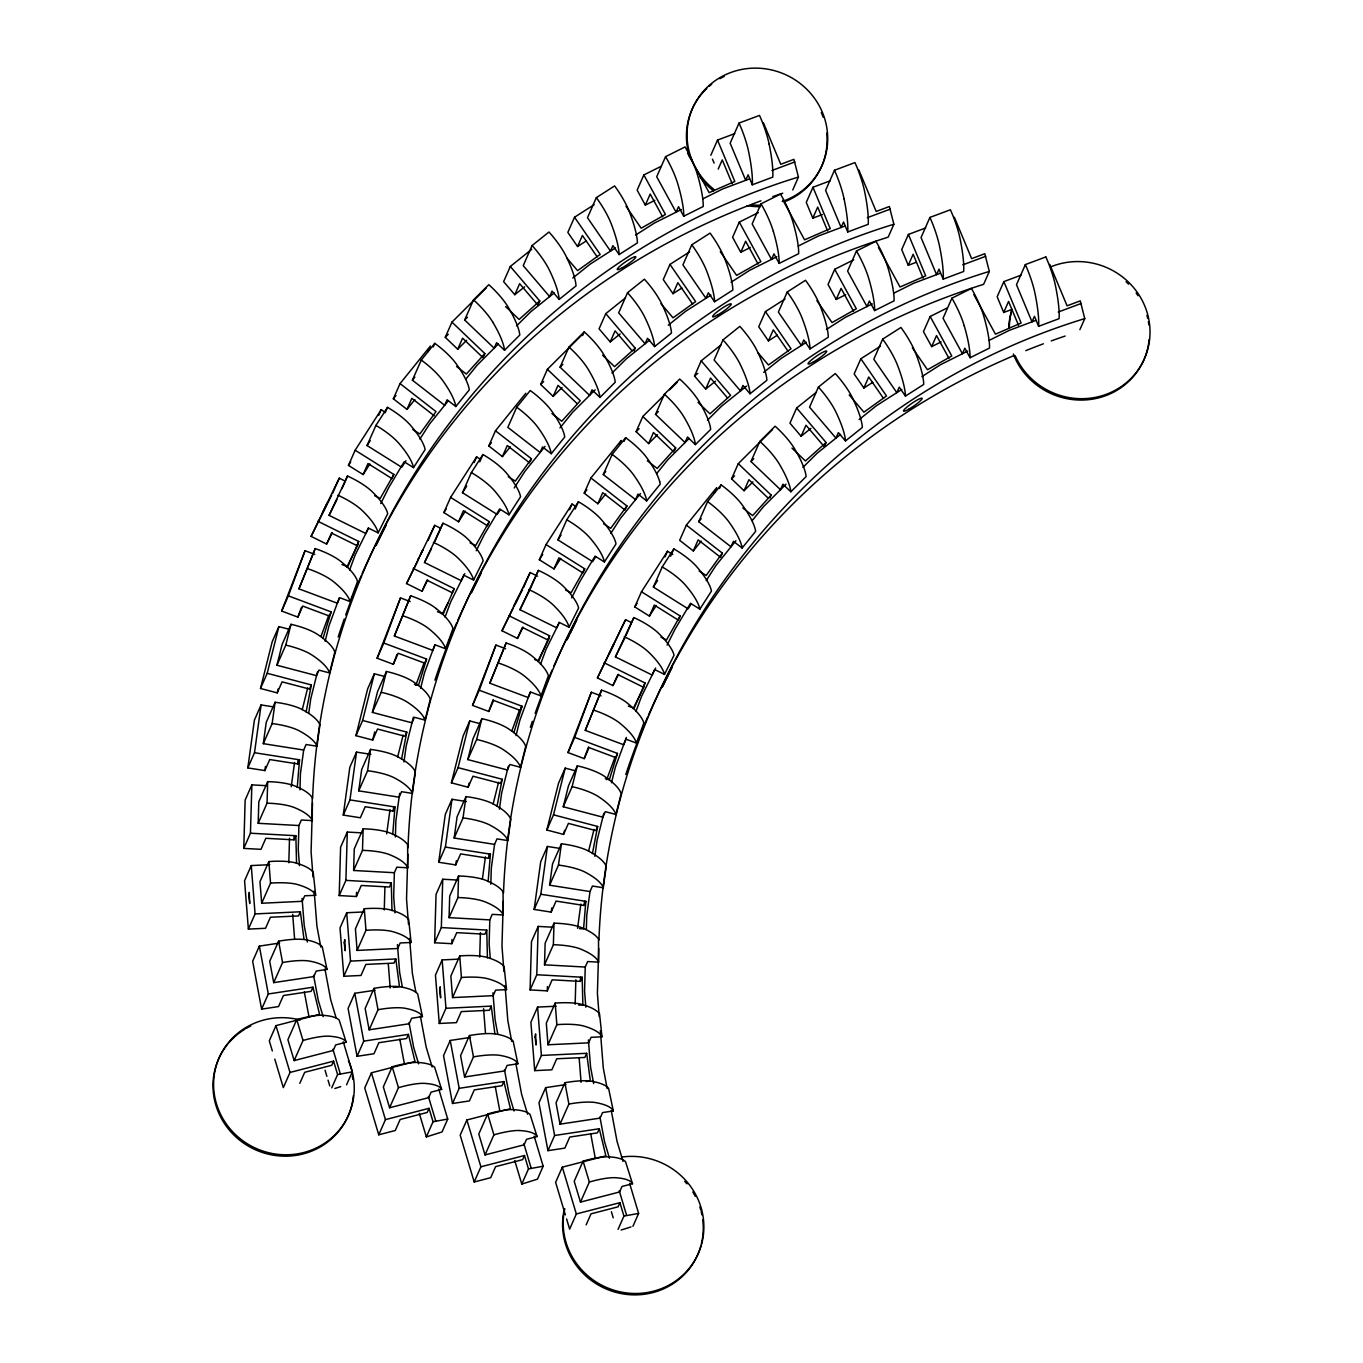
<?xml version="1.0" encoding="UTF-8"?>
<svg xmlns="http://www.w3.org/2000/svg" width="1363" height="1363" viewBox="0 0 1363 1363"><rect width="100%" height="100%" fill="white"/><g stroke="black" fill="none" stroke-linecap="round" stroke-linejoin="round"><path stroke-width="1.5" d="M298.923 825.535L258.186 823.303L258.817 801.734L267.676 781.646A31.792 8.008 1.7 0 1 294.902 785.974A114.543 28.862 1.6 0 1 312.178 797.525L312.314 820.611L301.359 820.015L298.923 825.535L298.241 849.558L299.502 865.658M394.367 872.712L353.63 870.48L354.244 848.91L363.12 828.823A31.792 8.008 1.6 0 1 390.363 833.151A114.543 28.862 1.6 0 1 407.622 844.702L407.758 867.788L396.803 867.192L394.367 872.712L393.686 896.735L394.946 912.835M489.811 919.889L449.074 917.657L449.688 896.087L458.564 876A31.792 8.008 1.7 0 1 485.79 880.328A114.543 28.862 1.6 0 1 503.066 891.879L503.186 914.965L492.23 914.369L489.811 919.889L489.13 943.912L490.237 958.002M585.238 967.049L544.519 964.834L545.132 943.264L553.991 923.177A31.792 8.008 1.7 0 1 581.234 927.504A114.543 28.862 1.6 0 1 598.51 939.056L598.63 962.142L587.674 961.545L585.238 967.049L584.574 991.088L585.834 1007.189M243.773 848.399L250.451 833.219L295.856 835.706L294.033 839.847L265.836 838.296L260.963 849.336L243.773 848.399L245.153 800.047L251.848 784.884L266.296 785.667M250.451 833.219L251.848 784.884M258.186 823.303L267.046 803.199L267.676 781.646M288.82 862.745L289.518 838.262M294.033 839.847L294.152 835.638M295.856 835.706L296.555 863.409M297.253 787.354L299.536 759.804L254.506 752.717L247.827 767.897L264.882 770.589L269.738 759.549L297.713 763.944L299.536 759.804M299.962 789.893L300.422 773.792L303.676 750.025L306.113 744.522L316.983 746.225L319.913 724.912L319.163 723.242A114.543 29.884 7.8 0 0 302.092 709.493A31.792 8.297 7.8 0 0 275.087 702.252L266.228 722.356L263.298 743.67L303.676 750.025M312.502 802.79L311.088 851.892L313.081 877.159M312.621 798.582C322.707 514.464 528.231 259.481 798.428 177.071L793.913 159.352L780.76 164.276L763.45 122.891M339.2 895.576L345.895 880.396L391.3 882.883L389.477 887.023L361.28 885.473L356.407 896.513L339.2 895.576L340.597 847.224L347.292 832.06L361.74 832.844M345.895 880.396L347.292 832.06M356.407 896.513L356.527 892.305M353.63 870.48L362.49 850.376L363.12 828.823M384.264 909.922L384.911 887.552M391.3 882.883L391.982 910.586M392.697 834.531L394.98 806.981L349.95 799.894L343.255 815.074L360.326 817.766L365.182 806.726L393.14 811.121L394.98 806.981M395.389 837.069L395.866 820.969L399.649 793.334M407.827 854.175L406.532 899.069L408.508 924.335M407.997 847.871C417.402 562.493 622.618 307.254 893.872 224.248L889.358 206.529L876.188 211.452L858.894 170.068M434.644 942.753L441.339 927.573L486.744 930.06L484.904 934.2L456.724 932.65L451.852 943.69L434.644 942.753L436.041 894.401L442.736 879.237L457.184 880.021M441.339 927.573L442.736 879.237M451.852 943.69L451.971 939.482M449.074 917.657L457.934 897.553L458.564 876M479.708 957.099L480.406 932.616M486.744 930.06L487.426 957.763M488.124 881.708L490.407 854.158L445.394 847.07L438.699 862.251L455.753 864.926L460.626 853.902L488.584 858.298L490.407 854.158M490.833 884.246L491.31 868.146L494.565 844.379L497.001 838.875L507.854 840.579L510.801 819.265L510.052 817.596A114.543 29.884 7.8 0 0 492.98 803.829A31.792 8.297 7.8 0 0 465.976 796.605M503.254 901.352L501.976 946.246L503.952 971.512M503.509 892.935C513.578 608.818 719.119 353.835 989.317 271.424L984.802 253.705L971.632 258.629L954.339 217.245M530.088 989.93L536.783 974.749L582.171 977.237L580.348 981.377L552.151 979.827L547.296 990.867L530.088 989.93L531.485 941.577L538.181 926.414L552.611 927.198M536.783 974.749L538.181 926.414M547.296 990.867L547.415 986.659M544.519 964.834L553.378 944.729L553.991 923.177M575.152 1004.275L575.85 979.793M580.348 981.377L580.468 977.169M582.171 977.237L582.87 1004.94L578.747 1005.144M586.346 929.413L586.754 915.323L590.009 891.555L592.445 886.035L603.298 887.756L606.228 866.442L605.496 864.772A114.543 29.884 7.8 0 0 588.424 851.006A31.792 8.297 7.8 0 0 561.42 843.782L552.543 863.886L549.613 885.2L590.009 891.555M598.698 948.529L597.403 993.423L599.226 1016.577M598.936 940.112C609.022 655.995 814.563 401.012 1084.761 318.601L1080.246 300.882L1067.076 305.806L1049.783 264.422M769.124 144.154A114.543 22.064 69.5 0 1 772.889 174.396L772.787 177.122L752.291 184.789L752.41 182.063A114.543 22.064 69.5 0 0 748.662 151.821A31.792 6.134 69.5 0 0 739.036 123.062L759.515 115.412A31.792 6.134 69.5 0 1 769.141 144.154M844.856 226.105L841.124 227.485L825.603 190.36L834.48 170.256L854.959 162.589A31.792 6.134 69.5 0 1 864.585 191.331A114.543 22.064 69.5 0 1 868.333 221.573L868.231 224.299L847.735 231.966L847.854 229.24A114.543 22.064 69.5 0 0 844.089 198.998M943.179 279.142L943.298 276.416A114.543 22.064 69.5 0 0 939.533 246.175A31.792 6.134 69.5 0 0 929.924 217.416L950.403 209.766A31.792 6.134 69.5 0 1 960.029 238.525A114.543 22.064 69.5 0 1 963.777 268.75L963.658 271.476L943.179 279.142L939.005 269.158L936.568 274.662L913.738 283.231L893.736 293.198M1045.847 256.943A31.792 6.134 69.5 0 1 1055.456 285.685A114.543 22.064 69.5 0 1 1059.204 315.926L1059.102 318.652L1038.623 326.319L1038.725 323.593A114.543 22.064 69.5 0 0 1034.977 293.352A31.792 6.134 69.5 0 0 1025.351 264.592L1045.83 256.943M247.827 767.897L254.404 720.107L261.083 704.927L273.367 706.852M254.506 752.717L261.083 704.927M264.882 770.589L265.444 766.432M263.298 743.67L272.157 723.566L275.087 702.252M291.222 786.724L294.561 762.513M297.713 763.944L298.276 759.787M306.113 712.014L311.343 684.925L267.199 673.305L260.503 688.485L277.234 692.881L282.09 681.858L309.52 689.065L311.343 684.925M308.805 712.815L310.73 698.895L317.477 671.874M343.255 815.074L349.831 767.284L356.527 752.103L370.855 754.352M349.95 799.894L356.527 752.103M358.725 790.847L361.672 769.533L370.532 749.429A31.792 8.297 7.8 0 1 397.536 756.669A114.543 29.884 7.8 0 1 414.608 770.419L415.357 772.088L412.427 793.402L401.557 791.699L399.12 797.202L358.725 790.847L367.601 770.742L370.532 749.429M386.666 833.9L389.988 809.69M393.14 811.121L393.72 806.964M401.54 759.191L406.787 732.101L362.643 720.482L355.947 735.662L372.678 740.058L377.534 729.035L404.947 736.241L406.787 732.101M403.976 761.968L406.174 746.072L413.398 717.159M438.699 862.251L445.275 814.461L451.971 799.28L466.299 801.529M445.394 847.07L451.971 799.28M454.169 838.024L457.099 816.71L465.976 796.605L463.045 817.919L454.169 838.024L494.565 844.379M455.753 864.926L456.332 860.786M482.383 879.118L485.432 856.867M488.584 858.298L489.164 854.141M496.984 806.368L502.214 779.278L458.087 767.659L451.392 782.839L468.105 787.235L472.978 776.211L500.391 783.418L502.214 779.278M499.42 809.145L501.618 793.249L508.365 766.227M534.143 909.428L540.838 894.247L585.851 901.335L584.028 905.475L556.07 901.079L551.197 912.103L534.143 909.428L540.719 861.637L547.415 846.457L559.699 848.382M540.838 894.247L547.415 846.457M551.197 912.103L551.776 907.962M549.613 885.2L558.472 865.096L561.42 843.782M577.554 928.254L580.877 904.044M584.028 905.475L584.608 901.318M585.851 901.335L583.568 928.885L579.445 928.663M592.428 853.545L597.658 826.455L553.514 814.835L546.836 830.016L563.549 834.412L568.422 823.388L595.835 830.595L597.658 826.455M594.864 856.322L597.062 840.426L603.792 813.404M260.503 688.485L272.191 641.769L278.887 626.588L288.922 629.229M267.199 673.305L278.887 626.588M276.928 665.229L282.141 644.392L291.001 624.305A31.792 8.485 14 0 1 317.46 634.357A114.543 30.582 14 0 1 334.122 650.304L334.821 652.11L329.607 672.947L318.959 670.136L316.523 675.656L276.928 665.229L285.787 645.142L291.001 624.305M277.234 692.881L278.239 688.826M302.262 709.663L307.697 687.923M323.031 638.208L331.158 611.885L288.36 595.87L281.681 611.033L297.884 617.115L302.756 606.075L329.318 616.025L331.158 611.885M325.144 641.223L329.045 625.668L339.353 597.727M355.947 735.662L367.635 688.945L374.331 673.765L384.349 676.406M362.643 720.482L374.331 673.765M372.372 712.406L377.568 691.569L386.445 671.482A31.792 8.485 14 0 1 412.887 681.534A114.543 30.582 14 0 1 429.566 697.481L430.265 699.287L425.052 720.124L414.403 717.313L411.967 722.833L372.372 712.406L381.231 692.319L386.445 671.482M372.678 740.058L374.706 731.931M397.689 756.84L403.141 735.1M420.588 688.4L424.489 672.845L434.797 644.903M451.392 782.839L463.079 736.122L469.758 720.942L479.793 723.583M458.087 767.659L469.758 720.942M467.799 759.583L473.012 738.746L481.889 718.659A31.792 8.485 14 0 1 508.331 728.711A114.543 30.582 14 0 1 524.994 744.658L525.709 746.464L520.496 767.301L509.847 764.49L507.411 770.01L467.799 759.583L476.675 739.496L481.889 718.659M468.105 787.235L469.128 783.18M493.133 804.017L498.585 782.26M513.902 732.561L522.029 706.238L479.248 690.223L472.552 705.387L488.772 711.469L493.627 700.429L520.206 710.379L522.029 706.238M516.032 735.577L519.933 720.022L530.241 692.08M546.836 830.016L558.506 783.299L565.202 768.119L575.237 770.759M553.514 814.835L565.202 768.119M563.243 806.76L568.456 785.923L577.316 765.819A31.792 8.485 14 0 1 603.775 775.888A114.543 30.582 14 0 1 620.438 791.835L621.153 793.641L615.94 814.478L605.291 811.667L602.855 817.187L563.243 806.76L572.119 786.655L577.316 765.819M563.549 834.412L564.572 830.357M588.577 851.194L594.012 829.437M611.476 782.754L615.377 767.199L626.35 737.434M281.681 611.033L305.039 550.72L314.768 554.366M288.36 595.87L305.039 550.72M298.94 588.85L315.228 548.608A31.792 8.587 20.3 0 1 340.835 561.437A114.543 30.94 20.3 0 1 356.833 579.496L357.515 581.439L350.087 601.56L339.762 597.693L337.325 603.213L298.94 588.85L315.228 548.608M297.884 617.115L301.513 607.302M321.038 636.3L328.807 615.275M349.627 569.955L355.181 554.928L368.436 528.265M377.108 658.21L383.804 643.046L426.585 659.062L424.762 663.202L398.2 653.252L393.328 664.292L377.108 658.21L400.483 597.897L410.195 601.543M383.804 643.046L400.483 597.897M436.262 608.614A114.543 30.94 20.3 0 1 452.277 626.673L452.959 628.616L445.514 648.737L435.189 644.869L432.77 650.39L394.367 636.027L410.672 595.784A31.792 8.587 20.3 0 1 436.262 608.614M394.367 636.027L410.672 595.784M393.328 664.292L396.957 654.479M415.8 685.316L424.251 662.452M426.585 659.062L418.475 685.385L414.454 684.328M445.071 617.132L450.608 602.105L464.749 573.704M472.552 705.387L495.928 645.074L505.639 648.72M479.248 690.223L495.928 645.074M489.811 683.204L506.116 642.961A31.792 8.587 20.3 0 1 531.706 655.79A114.543 30.94 20.3 0 1 547.722 673.85L548.403 675.792L540.958 695.914L530.633 692.046L528.197 697.566L489.811 683.204L506.116 642.961M488.772 711.469L493.116 699.679M511.926 730.653L519.695 709.629M520.206 710.379L521.654 706.443M540.515 664.309L546.052 649.282L559.324 622.618M567.996 752.563L574.692 737.4L617.473 753.415L615.65 757.555L589.072 747.606L584.216 758.646L567.996 752.563L591.355 692.251L601.083 695.897M574.692 737.4L591.355 692.251M585.255 730.381L601.56 690.138A31.792 8.587 20.3 0 1 627.15 702.967A114.543 30.94 20.3 0 1 643.166 721.027L643.83 722.969L636.402 743.091L626.077 739.223L623.641 744.743L585.255 730.381L601.56 690.138M584.216 758.646L588.56 746.856M606.688 779.67L615.122 756.806M617.473 753.415L609.346 779.738L605.342 778.682M635.942 711.486L641.496 696.459L655.637 668.057M332.214 532.831L326.626 544.076L311.105 536.392L339.268 478.157L344.839 480.935M332.572 493.338L339.268 478.157M369.901 464.016L363.12 474.58L348.451 465.396L355.147 450.216L381.18 409.701L384.707 411.916M329.079 515.35L347.531 476.045A31.792 8.587 26.5 0 1 371.98 491.515A114.543 30.957 26.5 0 1 387.109 511.602L387.722 513.664L378.147 532.882L368.266 527.992L365.829 533.512L329.079 515.35L336.917 499.625M341.892 488.823L347.531 476.045M378.675 415.391L381.18 409.701M405.97 460.711L401.744 467.288L367.039 445.531L375.915 425.426L387.518 407.367A31.792 8.502 32.7 0 1 410.553 425.358A114.543 30.65 32.7 0 1 424.575 447.354L425.137 449.551L413.517 467.628L404.181 461.767L388.83 487.443L380.771 503.56M326.626 544.076L331.482 533.035L356.919 545.609L358.742 541.469L317.8 521.228M385.099 412.853L387.518 407.367M414.88 399.598L406.975 409.394L393.345 398.78L400.041 383.599L430.35 346.1L427.846 351.79M363.12 474.58L367.976 463.539L391.999 478.6M448.376 400.722L444.679 405.288L412.393 380.175L421.269 360.071L434.78 343.34A31.792 8.331 38.9 0 1 456.128 363.682A114.56 30.003 38.9 0 1 468.855 387.501L469.315 389.801L455.804 406.532L447.115 399.768L444.679 405.288L429.618 423.944L419.872 439.107M433.178 347.003L434.78 343.34M406.975 409.394L411.847 398.354L434.184 415.732M466.657 340.324L457.712 349.218L445.258 337.308L451.954 322.128L486.216 288.019M392.612 477.22L393.839 474.46L355.147 450.216M498.33 344.038L494.156 348.178L464.647 319.998L473.506 299.894L488.789 284.68A31.792 8.059 45.1 0 1 508.195 307.169A114.543 29.015 45.1 0 1 519.439 332.623L519.814 335.042L504.531 350.257L496.592 342.675L494.156 348.178L477.135 365.165L465.771 379.204M457.712 349.218L462.585 338.177L483.013 357.685M531.706 249.327L510.324 266.467L503.629 281.647L514.788 294.715L524.653 286.809M269.789 864.687L251.269 865.573L244.573 880.737L248.373 929.106L265.529 928.288L270.402 917.248L298.531 915.919L300.354 911.779L255.068 913.926L248.373 929.106M516.56 325.876L530.837 311.701L549.63 296.606L552.066 291.086L559.171 299.417L576.038 285.889L575.782 283.385A114.543 27.72 51.3 0 0 566.19 256.448A31.792 7.684 51.3 0 0 548.965 232.017L532.081 245.544L523.222 265.649L549.63 296.606L554.23 292.909M483.609 356.322L484.836 353.562L451.954 322.128M514.788 294.715L519.644 283.691L537.925 305.125M268.835 861.586L259.975 881.674L261.679 903.243L302.296 901.318L304.733 895.798L315.671 895.287L313.217 872.32A114.543 27.516 -4.5 0 0 295.992 863.018A31.792 7.633 -4.5 0 0 268.835 861.586L270.538 883.139L261.679 903.243M427.658 580.008L422.053 591.252L406.549 583.568L434.712 525.334L440.283 528.094M428.016 540.515L434.712 525.334M465.345 511.193L458.547 521.756L443.895 512.573L450.591 497.393L476.624 456.878L480.151 459.092M594.132 204.689L574.522 217.228L567.826 232.409L577.554 246.499L586.465 240.808M424.523 562.527L442.975 523.222A31.792 8.587 26.5 0 1 467.424 538.692A114.543 30.957 26.5 0 1 482.553 558.779L483.166 560.84L473.591 580.059L463.71 575.169L461.273 580.689L424.523 562.527L431.492 548.556M538.538 303.745L539.748 300.984L510.324 266.467M434.899 541.486L442.975 523.222M279.654 943.043L259.345 946.109L252.649 961.29L261.611 1009.131L278.529 1006.576L283.402 995.535L311.156 991.344L312.979 987.204L268.307 993.968L261.611 1009.131M474.12 462.568L476.624 456.878M500.357 509.541L497.188 514.464L462.483 492.707L471.359 472.603L482.962 454.543A31.792 8.502 32.7 0 1 505.997 472.535A114.543 30.65 32.7 0 1 520.019 494.53L520.564 496.728L508.961 514.805L499.625 508.944L484.257 534.62L476.215 550.737M422.053 591.252L426.926 580.212L452.363 592.786L454.186 588.646L413.228 568.405M479.742 461.853L482.962 454.543M572.801 278.035L590.128 264.166L610.505 251.116L612.924 245.596L619.126 254.574L637.407 242.887L637.254 240.297A114.543 26.118 57.4 0 0 629.485 212.049A31.792 7.241 57.4 0 0 614.628 185.93L596.347 197.618L587.487 217.722L610.505 251.116L615.48 247.93M510.324 446.774L502.419 456.571L488.789 445.957L495.468 430.776L525.794 393.277M577.554 246.499L582.41 235.475L597.215 256.926M458.547 521.756L463.42 510.716L487.443 525.777L489.266 521.637L450.591 497.393M278.58 941.186L269.704 961.29L273.707 982.638L313.78 976.572L316.216 971.052L327.001 969.417L322.264 946.842A114.543 25.88 -10.6 0 0 305.346 939.737A31.792 7.173 -10.6 0 0 278.58 941.203L282.567 962.534L273.707 982.638M514.226 487.971L525.062 471.121L540.123 452.465L542.559 446.945L551.248 453.709L564.759 436.978L564.299 434.661A114.543 30.003 38.9 0 0 551.572 410.859A31.792 8.331 38.9 0 0 530.224 390.517L516.713 407.247L507.837 427.352L540.123 452.465L545.047 446.383M502.419 456.571L507.275 445.531L529.628 462.909M562.101 387.501L553.157 396.394L540.702 384.485L547.381 369.305L581.643 335.196M660.936 166.405L643.847 174.941L637.151 190.121L645.329 205.097L654.836 200.344M595.154 389.835L589.6 395.355L560.091 367.175L568.95 347.071L584.233 331.856A31.792 8.059 45.1 0 1 603.639 354.346A114.543 29.015 45.1 0 1 614.866 379.8L615.241 382.219L599.976 397.434L592.036 389.835L589.6 395.355L572.579 412.342L559.954 427.931M553.157 396.394L558.029 385.354L576.992 403.482M312.979 987.204L319.555 1014.328L275.99 1025.623L269.295 1040.804L272.344 1050.975M582.631 335.519L584.233 331.856M530.241 461.529L531.451 458.769L495.468 430.776M635.601 235.066L654.376 223.072L676.082 212.202L678.518 206.682L683.732 216.223L703.223 206.495L703.206 203.837A114.543 24.227 63.5 0 0 697.379 174.481A31.792 6.73 63.5 0 0 685.061 146.914L665.57 156.66L656.71 176.747L676.082 212.202L681.398 209.561M645.329 205.097L650.202 194.057L662.657 216.836M625.498 297.833L605.768 313.643L599.073 328.824L610.215 341.892L620.097 333.986M296.759 1019.609L287.9 1039.713L294.152 1060.584L333.236 1050.464L335.673 1044.944L346.185 1042.218L339.251 1020.223A114.543 23.955 -16.7 0 0 322.861 1015.316A31.792 6.645 -16.7 0 0 296.759 1019.609L303.012 1040.497L294.152 1060.584M363.171 911.966L346.713 912.75L340.017 927.913L343.817 976.283L360.974 975.465L365.846 964.425L393.975 963.096L395.798 958.956L350.512 961.102L343.817 976.283M610.215 341.892L615.088 330.868L632.057 350.768M275.99 1025.623L290.012 1072.442L283.317 1087.623L274.781 1059.119M364.279 908.746L355.419 928.85L357.106 950.42L397.74 948.495L400.177 942.975L411.098 942.463L408.661 919.497A114.543 27.516 -4.5 0 0 391.437 910.194A31.792 7.633 -4.5 0 0 364.279 908.746L365.983 930.316L357.106 950.42M299.826 1083.329L304.699 1072.306L331.754 1065.287L333.577 1061.147L290.012 1072.442M710.822 155.246L717.517 140.082L734.742 133.625M523.102 627.184L517.497 638.429L501.976 630.745L530.139 572.511L537.584 576.191M523.46 587.692L530.139 572.511M560.789 558.37L553.991 568.933L539.339 559.75L546.035 544.57L572.068 504.054L575.578 506.269M689.576 251.865L669.966 264.405L663.27 279.585L672.998 293.675L681.909 287.985M633.982 350.921L635.192 348.161L605.768 313.643M519.967 609.704L538.402 570.398A31.792 8.587 26.5 0 1 562.868 585.869A114.543 30.957 26.5 0 1 577.997 605.956L578.611 608.017L569.035 627.236L559.154 622.346L556.717 627.866L519.967 609.704L529.543 590.486M530.343 588.663L538.402 570.398M375.081 990.22L354.789 993.286L348.093 1008.467L357.055 1056.308L373.973 1053.752L378.846 1042.712L406.583 1038.521L408.423 1034.381L363.751 1041.145L357.055 1056.308M718.199 169.097L722.254 159.897L732.238 183.766M739.036 123.079L730.159 143.183L745.697 180.308L749.411 178.928M569.564 509.745L572.068 504.054M595.801 556.717L592.632 561.641L557.927 539.884L566.787 519.78L578.406 501.72A31.792 8.502 32.7 0 1 601.441 519.712A114.543 30.65 32.7 0 1 615.463 541.707L616.008 543.905L604.405 561.982L595.069 556.121L579.701 581.797L571.659 597.914M517.497 638.429L522.37 627.389L547.807 639.963L549.63 635.822L508.672 615.582M575.186 509.029L578.406 501.72M668.245 325.212L685.572 311.343L705.932 298.293L708.368 292.772L714.57 301.751L732.851 290.063L732.698 287.474A114.543 26.118 57.4 0 0 724.929 259.226A31.792 7.258 57.4 0 0 710.072 233.107L691.791 244.795L682.914 264.899L705.932 298.293L710.924 295.107M605.768 493.951L597.863 503.748L584.216 493.133L590.912 477.953L621.221 440.453L619.552 444.236M672.998 293.675L677.854 282.652L692.66 304.102M553.991 568.933L558.864 557.893L582.887 572.954L584.71 568.814L546.035 544.57M374.007 988.362L365.148 1008.467L369.152 1029.815L409.224 1023.749L411.66 1018.229L422.445 1016.594L417.708 994.019A114.543 25.88 -10.6 0 0 400.79 986.914A31.792 7.173 -10.6 0 0 374.007 988.362L378.011 1009.71L369.152 1029.815M331.737 1087.844L337.598 1074.555L333.577 1061.147M640.474 493.559L635.567 499.642L603.281 474.528L612.14 454.424L625.668 437.693A31.792 8.331 38.9 0 1 646.999 458.036A114.56 30.003 38.9 0 1 659.743 481.838M624.05 441.356L625.668 437.693M597.863 503.748L602.719 492.707L625.072 510.086M346.594 1084.778L352.284 1071.88L343.306 1041.877M657.528 434.678L648.601 443.571L636.129 431.662L642.825 416.482L665.178 394.248M758.288 212.628L739.291 222.118L732.595 237.298L740.773 252.274L750.28 247.521M689.201 438.392L685.044 442.532L655.535 414.352L664.394 394.248L679.677 379.033A31.792 8.059 45.1 0 1 699.083 401.523M648.601 443.571L653.456 432.531L673.884 452.039M408.423 1034.381L414.999 1061.504L371.435 1072.8L364.739 1087.981L378.761 1134.8L395.27 1130.506L400.143 1119.483L427.198 1112.464L429.021 1108.323L385.456 1119.619L378.761 1134.8M625.685 508.706L626.895 505.946L590.912 477.953M731.045 282.243L749.803 270.249L771.526 259.379L773.963 253.859L779.176 263.4L798.667 253.671L798.65 251.013A114.543 24.227 63.5 0 0 792.823 221.658A31.792 6.73 63.5 0 0 780.505 194.091L761.014 203.837L752.155 223.924L771.526 259.379L776.842 256.738M740.773 252.274L745.646 241.234L758.101 264.013M715.541 381.163L705.659 389.068L694.517 376.001L701.212 360.82L720.942 345.009M392.203 1066.786L383.344 1086.89L389.597 1107.761L428.681 1097.641L431.117 1092.121L441.629 1089.395L434.678 1067.399A114.543 23.955 -16.7 0 0 418.305 1062.493A31.792 6.645 -16.7 0 0 392.203 1066.786L398.456 1087.674L389.597 1107.761M458.615 959.143L442.14 959.927L435.461 975.09L439.261 1023.46L456.418 1022.642L461.29 1011.602L489.402 1010.273L491.242 1006.133L445.957 1008.279L439.261 1023.46M707.448 420.23L721.709 406.055L740.518 390.96L742.954 385.439L750.042 393.771L766.926 380.243L766.653 377.738A114.543 27.72 51.3 0 0 757.078 350.802A31.792 7.684 51.3 0 0 739.836 326.37L722.969 339.898L714.11 360.002L740.518 390.96L746.651 386.036M674.498 450.659L675.707 447.916L642.825 416.482M792.755 189.968L798.428 177.071M705.659 389.068L710.532 378.045L727.501 397.945M459.723 955.923L450.863 976.027L452.55 997.597L493.185 995.672L495.621 990.151L506.542 989.623L504.106 966.674A114.543 27.516 -4.5 0 0 486.881 957.371A31.792 7.633 -4.5 0 0 459.723 955.923L461.427 977.492L452.55 997.597M830.186 180.802L812.961 187.259L806.266 202.423L812.825 218.114L822.4 214.536M618.546 674.361L612.941 685.606L597.42 677.922L625.583 619.688L631.171 622.448M625.583 619.688L597.42 677.922M656.233 605.53L649.435 616.11L634.783 606.91L641.479 591.746L667.512 551.231L672.777 554.537M785.003 299.042L765.41 311.582L758.714 326.762L768.425 340.852L777.336 335.162M615.412 656.881L633.846 617.575A31.792 8.587 26.5 0 1 658.295 633.045A114.543 30.957 26.5 0 1 673.424 653.133L674.055 655.194L664.48 674.395L654.598 669.523L652.161 675.043L615.412 656.881L624.987 637.663M625.787 635.84L633.846 617.575M470.525 1037.396L450.216 1040.463L443.537 1055.644L452.499 1103.485L469.417 1100.929L474.29 1089.889L502.027 1085.698L503.85 1081.558L459.195 1088.321L452.499 1103.485M812.825 218.114L817.698 207.074L827.665 230.943M665.008 556.922L667.512 551.231M691.245 603.894L688.076 608.818L653.371 587.061L662.231 566.957L673.85 548.897A31.792 8.502 32.7 0 1 696.868 566.889A114.543 30.65 32.7 0 1 710.907 588.884L711.452 591.082L699.849 609.159L690.513 603.298L675.145 628.973L667.103 645.091M612.941 685.606L617.814 674.566L643.251 687.139L645.074 682.999L604.116 662.759M670.63 556.206L673.85 548.897M763.689 372.389L781.016 358.52L801.376 345.469L803.812 339.949L809.997 348.928L828.278 337.24L828.142 334.651A114.543 26.118 57.4 0 0 820.373 306.402A31.792 7.258 57.4 0 0 805.516 280.284L787.235 291.972L778.358 312.076L801.376 345.469L806.368 342.283M714.161 493.321L716.665 487.63L686.356 525.13L679.66 540.31L693.29 550.925L701.212 541.128M768.425 340.852L773.298 329.829L788.104 351.279M649.435 616.11L654.308 605.07L678.331 620.131L680.154 615.991L641.479 591.746M469.451 1035.539L460.592 1055.644L464.579 1076.991L504.668 1070.926L507.104 1065.406L517.889 1063.77L513.152 1041.196A114.543 25.88 -10.6 0 0 496.234 1034.091A31.792 7.173 -10.6 0 0 469.451 1035.556L473.455 1056.887L464.579 1076.991M438.75 1089.054L447.728 1119.057L442.038 1131.954L426.346 1136.912L433.042 1121.732L429.021 1108.323M735.918 540.736L731.011 546.819L698.725 521.705L707.584 501.601L721.112 484.87A31.792 8.331 38.9 0 1 742.443 505.213A114.543 30.003 38.9 0 1 755.187 529.031L755.647 531.331L742.119 548.045L733.447 541.298L731.011 546.819L715.95 565.475L706.187 580.638M719.494 488.533L721.112 484.87M693.29 550.925L698.163 539.884L720.516 557.263L722.339 553.122L686.356 525.13M752.972 481.855L744.045 490.748L731.573 478.839L738.269 463.659L772.531 429.549M853.732 259.805L834.718 269.295L828.04 284.475L836.218 299.451L845.707 294.698M786.042 484.189L780.471 489.709L750.979 461.529L759.838 441.425L775.121 426.21A31.792 8.059 45.1 0 1 794.527 448.7A114.543 29.015 45.1 0 1 805.754 474.154L806.129 476.573L790.847 491.77L782.907 484.189L780.471 489.709L763.45 506.695L752.103 520.734M744.045 490.748L748.9 479.708L767.863 497.836M503.85 1081.558L510.444 1108.681L466.879 1119.977L460.183 1135.158L474.205 1181.977L490.714 1177.683L495.57 1166.66L522.642 1159.64L524.465 1155.5L480.9 1166.796L474.205 1181.977M826.489 329.42L845.247 317.426L866.97 306.556L869.407 301.036L874.62 310.577L894.111 300.848L894.077 298.19A114.543 24.227 63.5 0 0 888.267 268.835A31.792 6.73 63.5 0 0 875.949 241.268L856.458 251.013L847.599 271.101L866.97 306.556L872.286 303.915M836.218 299.451L841.09 288.411L853.545 311.19M816.386 392.186L796.639 407.997L789.961 423.177L801.103 436.245L810.968 428.34M487.647 1113.963L478.788 1134.067L485.041 1154.938L524.125 1144.801L526.561 1139.298L537.073 1136.572L530.122 1114.576A114.543 23.955 -16.7 0 0 513.749 1109.669A31.792 6.645 -16.7 0 0 487.647 1113.963L493.9 1134.851L485.041 1154.938M556.121 1006.218L537.584 1007.087L530.889 1022.267L534.705 1070.637L551.862 1069.819L556.734 1058.778L584.846 1057.449L586.669 1053.309L541.401 1055.456L534.705 1070.637M802.892 467.407L817.153 453.232L835.945 438.136L838.381 432.616L845.486 440.948L862.37 427.42L862.098 424.915A114.543 27.72 51.3 0 0 852.522 397.979A31.792 7.684 51.3 0 0 835.28 373.547L818.413 387.075L809.554 407.179L835.945 438.136L840.562 434.439M769.942 497.836L771.151 495.076L738.269 463.659M893.872 224.248L888.182 237.145A734.35 706.954 23.8 0 0 457.542 620.881M801.103 436.245L805.976 425.222L824.257 446.655M555.167 1003.1L546.307 1023.204L547.994 1044.774L588.629 1042.848L591.065 1037.328L601.986 1036.8L599.55 1013.851A114.543 27.516 -4.5 0 0 582.325 1004.548A31.792 7.633 -4.5 0 0 555.167 1003.1L556.854 1024.669L547.994 1044.774M925.63 227.979L908.405 234.436L901.71 249.599L908.269 265.291L915.919 262.429M880.447 346.219L860.854 358.759L854.158 373.939L863.869 388.029L872.78 382.339M824.854 445.275L826.08 442.515L796.639 407.997M908.269 265.291L913.142 254.251L923.109 278.12M565.969 1084.573L545.66 1087.64L538.964 1102.82L547.943 1150.662L564.861 1148.106L569.734 1137.066L597.471 1132.874L599.294 1128.734L554.622 1135.498L547.943 1150.662M929.907 217.433L921.047 237.537L936.568 274.662L940.3 273.282M863.869 388.029L868.742 377.006L883.531 398.456M564.895 1082.716L556.036 1102.82L560.023 1124.168L600.112 1118.103L602.548 1112.583L613.316 1110.947L608.597 1088.373A114.543 25.88 -10.6 0 0 591.678 1081.268A31.792 7.173 -10.6 0 0 564.895 1082.733L568.899 1104.064L560.023 1124.168M534.194 1136.231L543.173 1166.234L537.482 1179.131L521.79 1184.089L528.486 1168.909L524.465 1155.5M947.268 307.936L930.162 316.472L923.467 331.652L931.662 346.611L941.152 341.874M599.294 1128.734L605.888 1155.858L562.323 1167.154L555.627 1182.334L565.372 1214.893M921.933 376.597L940.691 364.603L962.414 353.733L964.851 348.212L970.064 357.753L989.555 348.025L989.521 345.367A114.543 24.227 63.5 0 0 983.711 316.012A31.792 6.73 63.5 0 0 971.393 288.445L951.902 298.173L943.043 318.278L962.414 353.733L967.73 351.075M931.662 346.611L936.517 335.588L948.972 358.367M583.091 1161.14L574.215 1181.244L580.468 1202.115L619.569 1191.978L622.005 1186.474L632.517 1183.748L625.566 1161.753A114.543 23.955 -16.7 0 0 609.176 1156.846A31.792 6.645 -16.7 0 0 583.091 1161.14L589.344 1182.028L580.468 1202.115M989.317 271.424L983.626 284.322A734.35 706.954 23.8 0 0 553.838 666.115M562.323 1167.154L576.328 1213.973L569.649 1229.153L566.599 1218.965M586.158 1224.86L591.014 1213.837L618.086 1206.817L619.909 1202.677L576.328 1213.973M1021.074 275.156L1003.85 281.613L997.154 296.776L1003.713 312.468L1011.363 309.605M1003.713 312.468L1008.569 301.427L1018.553 325.297M1025.351 264.609L1016.491 284.714L1032.012 321.838L1035.744 320.458M618.069 1229.375L623.93 1216.086L619.909 1202.677M632.926 1226.308L638.617 1213.411L629.621 1183.408M1079.888 329.659L1084.761 318.601M418.083 559.614L419.071 557.535L418.237 559.426M422.223 551.402L422.803 550.107L422.155 551.334M421.849 552.185L420.911 554.094M419.548 556.564L420.571 554.502M516.1 601.782C519.678 594.132 510.648 612.498 514.601 604.797M324.973 507.956L327.359 502.93L322.503 512.795L324.445 508.995M611.288 649.487L613.691 644.46L608.784 654.393L610.777 650.509M311.105 536.392L331.635 495.212M358.742 541.469L347.821 566.735L341.994 564.555M346.849 567.11L358.094 544.519M420.826 553.991L421.763 552.1M406.549 583.568L417.742 561.113M454.186 588.646L443.265 613.912L437.421 611.731M442.276 614.287L447.916 602.991M515.333 603.332L514.839 604.337M501.976 630.745L513.187 608.29M515.044 604.542L522.523 589.566M549.63 635.822L538.709 661.089L534.807 659.641M537.721 661.447L548.982 638.872M570.501 632.705L576.736 619.79L566.804 639.946L569.513 634.664M645.074 682.999L634.136 708.266L628.309 706.085M633.165 708.624L644.426 686.049M665.945 679.881L672.18 666.95L662.179 687.191L664.957 681.841M348.451 465.396L350.717 461.87M367.039 445.531L370.208 440.607M393.839 474.46L380.226 498.415L374.638 495.655M443.895 512.573L446.161 509.046M462.483 492.707L466.708 486.131M489.266 521.637L475.653 545.592L470.082 542.832M539.339 559.75L542.73 554.451M557.927 539.884L561.096 534.96M584.71 568.814L571.097 592.769L565.509 590.009M634.783 606.91L637.049 603.4M653.371 587.061L657.596 580.485M680.154 615.991L666.541 639.946L660.953 637.185M610.743 533.461L620.506 518.298L635.567 499.642L638.003 494.122L646.675 500.885L660.203 484.155L659.743 481.838M393.345 398.78L395.969 395.526M412.393 380.175L414.863 377.142M488.789 445.957L491.413 442.702M531.451 458.769L515.299 481.122L508.28 476.726M584.216 493.133L586.857 489.879M603.281 474.528L605.734 471.496M626.895 505.946L610.743 528.299L603.707 523.903M698.725 521.705L701.178 518.673M722.339 553.122L706.187 575.476L699.151 571.08M656.659 473.557L668.023 459.518L685.044 442.532L687.48 437.012L695.403 444.611L710.685 429.396L710.327 426.977A114.543 29.015 45.1 0 0 699.066 401.506M445.258 337.308L448.24 334.344M464.647 319.998L467.424 317.238M484.836 353.562L466.333 374.075L456.52 366.443M540.702 384.485L543.667 381.521M560.091 367.175L562.868 364.398M669.642 389.801L677.087 382.373M636.129 431.662L639.111 428.698M655.535 414.352L658.312 411.575M675.707 447.916L657.205 468.429L647.391 460.796M731.573 478.839L734.555 475.874M750.979 461.529L753.756 458.752M771.151 495.076L752.649 515.606L742.835 507.973M612.004 373.053L626.264 358.878L649.674 340.086M539.748 300.984L519.099 319.453L505.639 306.59M635.192 348.161L614.543 366.63L602.582 355.198M654.615 346.594L671.482 333.066L671.226 330.562A114.543 27.72 51.3 0 0 661.634 303.625A31.792 7.684 51.3 0 0 644.409 279.194L627.525 292.721L618.666 312.826L645.074 343.783L647.51 338.263L654.615 346.594L654.342 344.089A114.543 27.72 51.3 0 0 644.75 317.136A31.792 7.684 51.3 0 0 627.525 292.738M694.517 376.001L697.805 373.36M826.08 442.515L805.414 460.967L791.971 448.12M859.133 419.565L876.443 405.697L901.812 389.46M905.441 396.105L923.722 384.417L923.586 381.827A114.543 26.118 57.4 0 0 915.817 353.579A31.792 7.258 57.4 0 0 900.943 327.461L882.662 339.148L873.802 359.253L896.82 392.646L899.256 387.126L905.441 396.105L905.305 393.515A114.543 26.118 57.4 0 0 897.518 365.267A31.792 7.241 57.4 0 0 882.662 339.148M702.848 198.845L722.867 188.878L745.697 180.308L748.117 174.805L752.291 184.789M798.292 246.022L818.294 236.055L841.124 227.485L843.561 221.982L847.735 231.966M989.18 340.375L1009.182 330.408L1032.012 321.838L1034.449 316.318L1038.623 326.319M771.901 170.511L794.85 161.941M867.345 217.688L890.278 209.118M962.789 264.865L985.722 256.295M1058.233 312.042L1081.166 303.472M337.598 1074.555L352.284 1071.88M334.838 1088.492L340.716 1086.635M433.042 1121.732L447.728 1119.057M528.486 1168.909L543.173 1166.234M623.93 1216.086L638.617 1213.411M621.153 1230.022L630.967 1226.939M393.362 987.442L399.461 986.522L395.798 958.956M586.277 1081.489L590.332 1080.876L586.669 1053.309M412.836 429.549L419.872 433.945L436.007 411.592L400.041 383.599M551.964 413.619L561.76 421.252L580.28 400.739L547.381 369.305M698.026 402.375L709.97 413.807L730.636 395.338L701.212 360.82M849.2 394.929L863.903 412.171L886.495 395.969L860.854 358.759M757.76 352.455L768.476 364.994L791.051 348.792L765.41 311.582M660.987 303.71L673.032 317.818L695.624 301.615L669.966 264.405M566.889 258.101L577.588 270.641L600.18 254.438L574.522 217.228M912.341 347.769L927.487 369.748L951.766 355.982L930.162 316.472M816.897 300.593L832.043 322.571L856.322 308.805L834.718 269.295M720.277 251.712L736.616 275.394L760.878 261.628L739.291 222.118M626.009 206.239L641.172 228.217L665.434 214.451L643.847 174.941M632.517 1183.748L631.819 1182.641A114.543 23.955 -16.7 0 0 615.429 1177.717A31.792 6.645 -16.7 0 0 589.344 1182.028M537.073 1136.572L536.375 1135.464A114.543 23.955 -16.7 0 0 519.985 1130.557M441.629 1089.395L440.931 1088.287A114.543 23.955 -16.7 0 0 424.54 1083.381A31.792 6.645 -16.7 0 0 398.456 1087.674M346.185 1042.218L345.503 1041.111A114.543 23.955 -16.7 0 0 329.096 1036.204A31.792 6.645 -16.7 0 0 303.012 1040.497M613.316 1110.947L612.6 1109.703A114.543 25.88 -10.6 0 0 595.682 1102.599A31.792 7.173 -10.6 0 0 568.899 1104.064M517.889 1063.77L517.156 1062.527A114.543 25.88 -10.6 0 0 500.238 1055.422A31.792 7.173 -10.6 0 0 473.455 1056.887M422.445 1016.594L421.712 1015.35A114.543 25.88 -10.6 0 0 404.811 1008.245A31.792 7.173 -10.6 0 0 378.011 1009.71M327.001 969.417L326.268 968.173A114.543 25.88 -10.6 0 0 309.35 961.068A31.792 7.173 -10.6 0 0 282.567 962.534M973.864 294.647L995.467 334.174L1021.143 322.997L1003.85 281.613M878.419 247.47L900.023 286.997L925.698 275.82L908.405 234.436M782.975 200.293L804.579 239.82L830.271 228.643L812.961 187.259M687.548 153.116L709.135 192.643L734.827 181.466L717.517 140.082M601.986 1036.8L601.236 1035.42A114.543 27.516 -4.5 0 0 584.028 1026.118A31.792 7.633 -4.5 0 0 556.854 1024.669M506.542 989.623L505.792 988.243A114.543 27.516 -4.5 0 0 488.584 978.941A31.792 7.633 -4.5 0 0 461.427 977.492M411.098 942.463L410.365 941.066A114.543 27.516 -4.5 0 0 393.14 931.764A31.792 7.633 -4.5 0 0 365.983 930.316M315.671 895.287L314.921 893.889A114.543 27.516 -4.5 0 0 297.696 884.587A31.792 7.633 -4.5 0 0 270.538 883.139M598.63 962.142L597.88 960.608A114.543 28.862 1.6 0 0 580.621 949.074A31.792 8.008 1.7 0 0 553.378 944.729M503.186 914.965L502.436 913.431A114.543 28.862 1.6 0 0 485.177 901.897A31.792 8.008 1.7 0 0 457.934 897.553M407.758 867.788L407.009 866.255A114.543 28.862 1.7 0 0 389.733 854.72A31.792 8.008 1.7 0 0 362.49 850.376M312.314 820.611L311.565 819.078A114.543 28.862 1.6 0 0 294.289 807.543A31.792 8.008 1.7 0 0 267.046 803.199M603.298 887.756L602.565 886.086A114.543 29.884 7.8 0 0 585.477 872.337A31.792 8.297 7.8 0 0 558.472 865.096M507.854 840.579L507.121 838.909A114.543 29.884 7.8 0 0 490.033 825.16A31.792 8.297 7.8 0 0 463.045 817.919M412.427 793.402L411.677 791.733A114.543 29.884 7.8 0 0 394.589 777.983A31.792 8.297 7.8 0 0 367.601 770.742M316.983 746.225L316.233 744.556A114.543 29.884 7.8 0 0 299.161 730.807A31.792 8.297 7.8 0 0 272.157 723.566M712.474 159.164L714.11 163.083M615.94 814.478L615.224 812.672A114.543 30.582 14 0 0 598.561 796.725A31.792 8.485 14 0 0 572.102 786.655M520.496 767.301L519.78 765.495A114.543 30.582 14 0 0 503.117 749.548A31.792 8.502 14 0 0 476.675 739.479M424.336 718.318L425.052 720.124M329.607 672.947L328.909 671.141A114.543 30.582 14 0 0 312.229 655.194A31.792 8.485 14 0 0 285.787 645.125M636.402 743.091L635.737 741.148A114.543 30.94 20.3 0 0 619.722 723.106A31.792 8.587 20.3 0 0 594.115 710.276M540.958 695.914L540.293 693.971A114.543 30.94 20.3 0 0 524.278 675.929A31.792 8.587 20.3 0 0 498.688 663.1M445.514 648.737L444.849 646.795A114.543 30.94 20.3 0 0 428.834 628.752A31.792 8.587 20.3 0 0 403.244 615.923M350.087 601.56L349.405 599.618A114.543 30.94 20.3 0 0 333.39 581.575A31.792 8.587 20.3 0 0 307.799 568.746M623.044 1161.412L617.047 1141.41L611.271 1110.555M609.482 1158.192L604.576 1141.887L599.907 1116.893M619.262 1190.802L626.588 1215.251M611.391 1211.741L613.214 1217.858M527.6 1114.235L521.603 1094.233L515.827 1063.379M514.038 1111.015L509.149 1094.71L504.463 1069.716M523.818 1143.625L531.144 1168.074M514.72 1160.492L521.79 1184.089M466.879 1119.977L480.9 1166.796M432.156 1067.059L426.159 1047.057L420.383 1016.202M418.594 1063.839L413.705 1047.534L409.019 1022.54M428.374 1096.448L435.717 1120.897M419.276 1113.315L426.346 1136.912M371.435 1072.8L385.456 1119.619M336.116 1017.888L330.732 999.88L324.939 969.025M323.15 1016.662L318.261 1000.357L313.575 975.363M332.93 1049.271L340.273 1073.72M325.058 1070.211L326.881 1076.327M328.04 1080.16L329.761 1085.902M664.48 674.395L663.866 672.334A114.543 30.974 26.5 0 0 648.737 652.247A31.792 8.587 26.5 0 0 624.271 636.777M569.035 627.236L568.422 625.157A114.543 30.974 26.5 0 0 553.293 605.07A31.792 8.587 26.5 0 0 528.827 589.6M473.591 580.059L472.978 577.98A114.543 30.974 26.5 0 0 457.849 557.893A31.792 8.587 26.5 0 0 433.4 542.423M378.147 532.882L377.534 530.803A114.543 30.974 26.5 0 0 362.422 510.716A31.792 8.587 26.5 0 0 337.956 495.246M699.849 609.159L699.304 606.961A114.543 30.65 32.7 0 0 685.265 584.948A31.792 8.502 32.7 0 0 662.231 566.957M604.405 561.982L603.86 559.784A114.543 30.65 32.7 0 0 589.821 537.772A31.792 8.502 32.7 0 0 566.787 519.78M508.961 514.805L508.416 512.607A114.543 30.65 32.7 0 0 494.377 490.595A31.792 8.502 32.7 0 0 471.359 472.603M413.517 467.628L412.972 465.43A114.543 30.65 32.7 0 0 398.933 443.418A31.792 8.502 32.7 0 0 375.915 425.426M741.659 545.745L742.119 548.045M646.675 500.885L646.215 498.568A114.543 30.003 38.9 0 0 633.488 474.767A31.792 8.331 38.9 0 0 612.14 454.424M551.248 453.709L550.771 451.392A114.543 30.003 38.9 0 0 538.061 427.59A31.792 8.331 38.9 0 0 516.713 407.247M455.804 406.532L455.344 404.215A114.543 30.003 38.9 0 0 442.617 380.413A31.792 8.331 38.9 0 0 421.269 360.071M607.165 1088.645L603.264 1067.808L600.35 1030.752M593.655 1083.551L590.537 1066.888L588.407 1039.935M590.656 1133.505L595.171 1157.613M545.66 1087.64L554.622 1135.498M511.721 1041.468L507.82 1020.631L505.06 985.534M497.819 1034.296L495.093 1019.711L492.963 992.758M494.888 1033.699L491.242 1006.133M495.212 1086.328L499.727 1110.436M450.216 1040.463L459.195 1088.321M415.885 992.213L412.376 973.455L409.616 938.357M402.392 987.119L399.649 972.535L397.434 944.576M399.768 1039.151L404.3 1063.259M354.789 993.286L363.751 1041.145M320.833 947.115L316.932 926.278L314.172 891.181M307.339 942.02L304.205 925.358L302.075 898.404M304.017 939.346L300.354 911.779M304.341 991.974L308.856 1016.082M259.345 946.109L268.307 993.968M790.847 491.77L790.489 489.368A114.543 29.015 45.1 0 0 779.244 463.914A31.792 8.059 45.1 0 0 759.838 441.425M695.403 444.611L695.045 442.191A114.543 29.015 45.1 0 0 683.8 416.737A31.792 8.059 45.1 0 0 664.394 394.248M599.976 397.434L599.601 395.014A114.543 29.015 45.1 0 0 588.356 369.56A31.792 8.059 45.1 0 0 568.95 347.071M504.531 350.257L504.157 347.838A114.543 29.015 45.1 0 0 492.912 322.384M845.486 440.948L845.23 438.443A114.543 27.72 51.3 0 0 835.638 411.49A31.792 7.684 51.3 0 0 818.413 387.092M750.042 393.771L749.786 391.266A114.543 27.72 51.3 0 0 740.194 364.313A31.792 7.684 51.3 0 0 722.969 339.898M559.171 299.417L558.898 296.913A114.543 27.72 51.3 0 0 549.306 269.959A31.792 7.684 51.3 0 0 532.081 245.561M579.156 1057.961L581.081 1082.341M537.584 1007.087L541.401 1055.456M483.558 1008.688L485.484 1033.188M442.14 959.927L445.957 1008.279M388.268 963.607L390.193 987.988M346.713 912.75L350.512 961.102M292.67 914.334L294.595 938.834M251.269 865.573L255.068 913.926M809.997 348.928L809.861 346.338A114.543 26.118 57.4 0 0 802.091 318.09A31.792 7.241 57.4 0 0 787.218 291.972M714.57 301.751L714.416 299.161A114.543 26.101 57.4 0 0 706.63 270.913A31.792 7.241 57.4 0 0 691.791 244.812M619.126 254.574L618.972 251.985A114.543 26.118 57.4 0 0 611.203 223.736A31.792 7.241 57.4 0 0 596.347 197.635M970.064 357.753L970.03 355.096A114.543 24.227 63.5 0 0 964.22 325.757M874.62 310.577L874.603 307.919A114.543 24.227 63.5 0 0 868.776 278.58A31.792 6.73 63.5 0 0 856.458 250.996M779.176 263.4L779.159 260.742A114.543 24.227 63.5 0 0 773.349 231.403M683.732 216.223L683.715 213.565A114.543 24.227 63.5 0 0 677.905 184.226A31.792 6.73 63.5 0 0 665.57 156.643M473.523 299.894A31.792 8.059 45.1 0 1 492.912 322.384M338.177 636.998A734.35 706.954 23.8 0 1 344.26 618.955M345.691 614.969A734.35 706.954 23.8 0 1 353.954 593.195M355.539 589.276A734.35 706.954 23.8 0 1 361.263 575.629M362.098 573.704A734.35 706.954 23.8 0 1 760.98 200.821M772.838 196.579A734.35 706.954 23.8 0 1 782.771 193.205M761.014 203.837A31.792 6.713 63.5 0 1 773.332 231.386M424.336 718.318A114.543 30.582 14 0 0 407.673 702.371A31.792 8.485 14 0 0 381.231 692.302M834.48 170.239A31.792 6.134 69.5 0 1 844.106 198.998M434.916 680.154A734.35 706.954 23.8 0 1 456.707 622.806M493.9 1134.851A31.792 6.645 -16.7 0 1 520.002 1130.54M530.36 727.331A734.35 706.954 23.8 0 1 532.371 721.317M535.148 713.309A734.35 706.954 23.8 0 1 541.741 695.437M544.842 687.548A734.35 706.954 23.8 0 1 552.151 669.983M951.902 298.19A31.792 6.713 63.5 0 1 964.22 325.74M707.584 501.601A31.792 8.331 38.9 0 1 728.932 521.944A114.543 30.003 38.9 0 1 741.659 545.745M625.804 774.508A734.35 706.954 23.8 0 1 638.719 738.661M640.286 734.725A734.35 706.954 23.8 0 1 647.595 717.159M648.43 715.234A734.35 706.954 23.8 0 1 1014.191 355.453M1025.794 350.649A734.35 706.954 23.8 0 1 1043.377 343.8M1051.248 340.903A734.35 706.954 23.8 0 1 1065.116 336.065M714.178 189.593A70.757 68.116 23.8 0 1 710.6 84.216A70.757 68.116 23.8 0 1 817.527 102.821A70.757 68.116 23.8 0 1 782.294 201.451M761.082 205.234A70.757 68.116 23.8 0 1 751.047 204.774M826.745 133.114A70.757 68.116 23.8 0 1 784.798 201.69M760.486 206.614A70.757 68.116 23.8 0 1 747.111 205.694M713.565 190.973A70.757 68.116 23.8 0 1 699.679 176.56M689.865 157.444A70.757 68.116 23.8 0 1 706.767 88.493M709.169 86.295A70.757 68.116 23.8 0 1 711.69 84.216M719.834 78.73A70.757 68.116 23.8 0 1 724.196 76.43M821.276 112.516A70.757 68.116 23.8 0 1 823.116 117.133M1051.657 266.501A70.757 68.116 23.8 0 1 1144.187 304.579A70.757 68.116 23.8 0 1 1107.71 393.754A70.757 68.116 23.8 0 1 1015.162 355.675M1009.353 326.933A70.757 68.116 23.8 0 1 1012.079 309.316A70.757 68.116 23.8 0 0 1008.739 328.313M1149.128 339.574A70.757 68.116 23.8 0 1 1088.628 399.666A70.757 68.116 23.8 0 1 1013.305 353.988M1126.111 281.834A70.757 68.116 23.8 0 1 1128.547 284.134M1136.146 293.011A70.757 68.116 23.8 0 1 1138.037 295.754M1146.913 315.279A70.757 68.116 23.8 0 1 1147.731 318.465M1148.379 321.668A70.757 68.116 23.8 0 1 1148.873 324.922M621.494 1157.085A70.757 68.116 23.8 0 1 703.802 1223.77A70.757 68.116 23.8 0 1 627.781 1293.078A70.757 68.116 23.8 0 1 564.725 1208.828M700.957 1245.561A70.757 68.116 23.8 0 1 615.889 1292.345A70.757 68.116 23.8 0 1 564.486 1208.64M684.72 1181.363A70.757 68.116 23.8 0 1 686.935 1183.868M692.796 1191.978A70.757 68.116 23.8 0 1 695.266 1196.288M699.815 1206.937A70.757 68.116 23.8 0 1 700.769 1210.088M701.195 1211.673A70.757 68.116 23.8 0 1 701.928 1214.876M702.729 1219.732A70.757 68.116 23.8 0 1 701.366 1243.993M348.434 1060.687A70.757 68.116 23.8 0 1 297.611 1153.831A70.757 68.116 23.8 0 1 213.599 1083.04A70.757 68.116 23.8 0 1 300.15 1020.001M353.375 1095.682A70.757 68.116 23.8 0 1 257.522 1150.662A70.757 68.116 23.8 0 1 227.791 1044.024M228.848 1042.78A70.757 68.116 23.8 0 1 244.982 1029.116M246.396 1028.281A70.757 68.116 23.8 0 1 250.758 1025.981M352.318 1076.174A70.757 68.116 23.8 0 1 352.881 1079.411M248.765 895.576L249.753 903.499L249.259 892.373L248.765 895.576M344.209 942.753L345.197 950.675L344.771 939.601L344.209 942.753M439.653 989.93L440.641 997.852L440.215 986.778L439.653 989.93M535.097 1037.107L536.085 1045.029L535.591 1033.904L535.097 1037.107M375.898 545.524L385.865 525.437L375.898 545.524M471.342 592.701L481.292 572.596L471.342 592.701M518.264 597.284L517.48 598.953L518.247 597.284M622.431 267.676A11.296 1.653 -34.6 0 0 635.805 256.806A11.296 1.653 -34.6 0 0 621.204 265.069A11.296 1.653 -34.6 0 0 622.431 267.676M717.875 314.853A11.296 1.653 -34.6 0 0 731.25 303.983A11.296 1.653 -34.6 0 0 716.631 312.246A11.296 1.653 -34.6 0 0 717.875 314.853M813.319 362.03A11.296 1.653 -34.6 0 0 826.694 351.16A11.296 1.653 -34.6 0 0 812.075 359.423A11.296 1.653 -34.6 0 0 813.319 362.03M908.763 409.207A11.296 1.653 -34.6 0 0 922.121 398.337A11.296 1.653 -34.6 0 0 907.519 406.6A11.296 1.653 -34.6 0 0 908.763 409.207"/></g></svg>
